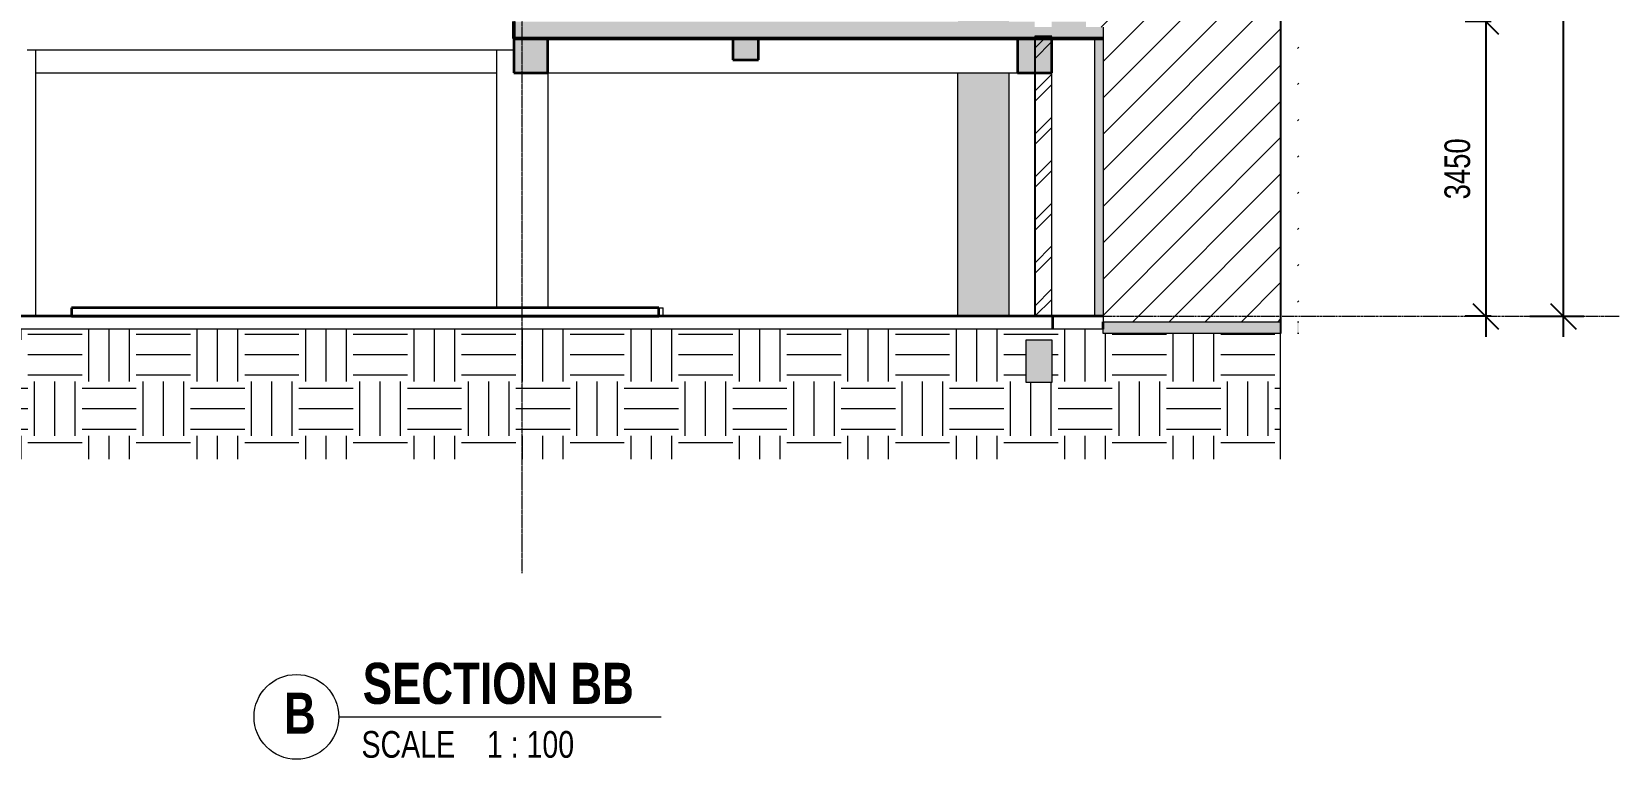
# Model space of a CAD drawing. Header units: millimetres. Extents: x -29259 to 87313, y -139821 to 46728.
# Drawn here: x 35900 to 54490, y -89086 to -80571 of the extents above; entities that cross this region are included whole.
import ezdxf

# ---------------------------------------------------------------- set-up
doc = ezdxf.new("R2010")
doc.units = ezdxf.units.MM
doc.linetypes.add('Centre', pattern=[31.75, 6.35, -4.7625, 15.875, -4.7625])
doc.linetypes.add('Grid Line', pattern=[22.225, 12.7, -3.175, 3.175, -3.175])
for name, color, linetype, lineweight in [('A-ANNO-DIMS', 211, 'Continuous', 9), ('A-DETL', 90, 'Continuous', 9), ('A-DETL-GENF', 92, 'Continuous', 9), ('A-DETL-MEDM', 33, 'Continuous', 25), ('A-DETL-THIN', 151, 'Continuous', 9), ('A-FLOR', 192, 'Continuous', 9), ('A-FLOR-LEVL', 51, 'Continuous', 9), ('A-FLOR-PATT', 8, 'Continuous', 18), ('A-WALL', 113, 'Continuous', 18), ('A-WALL-PATT', 111, 'Continuous', 18), ('G-ANNO-TTLB', 6, 'Continuous', 9), ('S-BEAM', 12, 'Continuous', 9), ('S-COLS', 52, 'Continuous', 18), ('S-FSTN', 2, 'Continuous', 9), ('S-GRID', 8, 'Continuous', 9)]:
    doc.layers.add(name, color=color, linetype=linetype, lineweight=lineweight)
doc.styles.add('Century Gothic_11', font='GOTHIC.TTF', dxfattribs={"width": 0.8, "height": 3})
doc.styles.add('Century Gothic_2', font='GOTHIC.TTF', dxfattribs={"width": 0.8, "height": 300})
doc.styles.add('Century Gothic_B_5', font='GOTHICB.TTF', dxfattribs={"width": 0.8, "height": 3.85})
doc.dimstyles.new('Diagonal_-_3mm_Century_Gothic', dxfattribs={"dimscale": 304.8, "dimtxt": 313.250481, "dimasz": 0.984252, "dimexe": 0.787402, "dimexo": 0.492126, "dimgap": 0.574147, "dimtad": 1, "dimdec": 0, "dimzin": 0, "dimdsep": 46, "dimtxsty": 'Century Gothic_2', "dimblk1": 'OBLIQUE', "dimblk2": 'OBLIQUE', "dimsah": 1, "dimcen": 0.09, "dimdle": 0.787402, "dimazin": 0, "dimtfac": 1, "dimtdec": 4, "dimtix": 1, "dimtmove": 0, "dimatfit": 3, "dimfxl": 1, "dimtvp": 1, "dimtfill": 1, "dimtolj": 1, "dimtzin": 0, "dimarcsym": 2})

# ---------------------------------------------------------------- blocks, each defined once
blk = doc.blocks.new('Family - 1063693-SECTION BB')
at = {"layer": 'S-FSTN'}
h = blk.add_hatch(dxfattribs=at)
h.set_pattern_fill('FP_7', color=256, style=0, pattern_type=2)
h.set_pattern_definition([(45, (5208.12, 6935), (-251.447, 251.447), []), (45, (5208.12, 7316), (-251.447, 251.447), [])])
h.paths.add_polyline_path([(10900, 3000), (10910, 3000), (10910, 3450), (10900, 3450), (10900, 3089)])
at = {"layer": 'S-FSTN', "color": 250}
for p, q in [((10910, 3450), (10900, 3450)), ((10900, 3450), (10900, 3000)), ((10910, 3000), (10910, 3450)), ((10900, 3000), (10910, 3000))]:
    blk.add_line(p, q, dxfattribs=at)
blk = doc.blocks.new('Roaster Building_ST_RVT2022_detached_rvt-2-SECTION BB')
at = {"layer": 'A-FLOR', "lineweight": 5}
h = blk.add_hatch(color=50, dxfattribs=at)
h.paths.add_polyline_path([(19880, -200), (19880, -65), (17800, -65), (17800, -200)])
h.paths.add_polyline_path([(20077, -200), (20092, -200), (20092, -65), (20077, -65), (20077, -150)])
at = {"layer": 'A-FLOR-PATT', "lineweight": 9}
blk.add_hatch(color=254, dxfattribs=at).paths.add_polyline_path([(15023, 3250), (17800, 3250), (17800, 3385), (17600, 3385), (17600, 3450), (17200, 3450), (17200, 3385), (17000, 3385), (17000, 3450), (10900, 3450), (10900, 3250), (14179, 3250)])
at = {"layer": 'S-BEAM', "lineweight": 5}
for points in [[(11300, 2850), (11300, 3250), (10900, 3250), (10900, 2850), (11222, 2850)], [(13465, 3000), (13765, 3000), (13765, 3250), (13465, 3250), (13465, 3243)], [(16800, 2850), (17200, 2850), (17200, 3250), (16800, 3250), (16800, 3243)], [(16900, -775), (17200, -775), (17200, -275), (16900, -275), (16900, -664)]]:
    blk.add_hatch(color=256, dxfattribs=at).paths.add_polyline_path(points)
at = {"layer": 'S-COLS', "lineweight": 5}
h = blk.add_hatch(color=50, dxfattribs=at)
h.paths.add_polyline_path([(16100, 0), (16700, 0), (16700, 2850), (16100, 2850)])
h.paths.add_polyline_path([(16700, 3450), (16700, 7565), (16100, 7565), (16100, 3450)])
h.paths.add_polyline_path([(16700, 8230), (16700, 12135), (16100, 12135), (16100, 8230), (16459, 8230)])
h.paths.add_polyline_path([(16700, 12800), (16700, 13400), (16100, 13400), (16100, 12800)])
at = {"layer": 'A-FLOR', "color": 90, "lineweight": 35}
for p, q in [((10900, 3450), (10900, 3250)), ((11300, 3250), (13465, 3250)), ((13765, 3250), (16800, 3250)), ((17200, 3250), (17800, 3250)), ((17212, 0), (-3855, 0)), ((12597, 100), (5720, 100)), ((5720, 100), (5720, 0)), ((5720, 0), (12597, 0)), ((12597, 0), (12597, 100)), ((17212, -150), (17212, 0))]:
    blk.add_line(p, q, dxfattribs=at)
at = {"layer": 'A-FLOR', "color": 250}
for p, q in [((10900, 3250), (11300, 3250)), ((13465, 3250), (13765, 3250)), ((16800, 3250), (17200, 3250)), ((12597, 100), (12648, 100)), ((12648, 0), (12648, 100))]:
    blk.add_line(p, q, dxfattribs=at)
at = {"layer": 'A-FLOR', "color": 7, "lineweight": 18}
blk.add_line((20092, -200), (20077, -200), dxfattribs=at)
at = {"layer": 'S-BEAM', "color": 90, "lineweight": 35}
for p, q in [((10900, 3250), (10900, 2850)), ((11300, 2850), (11300, 3250)), ((13465, 3250), (13465, 3000)), ((13765, 3000), (13765, 3250)), ((16800, 3250), (16800, 2850)), ((17200, 2850), (17200, 3250)), ((13465, 3000), (13765, 3000)), ((10900, 2850), (11300, 2850)), ((16800, 2850), (17200, 2850))]:
    blk.add_line(p, q, dxfattribs=at)
at = {"layer": 'S-BEAM', "color": 250}
for p, q in [((11300, 3250), (10900, 3250)), ((13765, 3250), (13465, 3250)), ((17200, 3250), (16800, 3250)), ((5200, 3120), (10900, 3120)), ((5300, 2850), (10700, 2850)), ((11300, 2850), (16800, 2850))]:
    blk.add_line(p, q, dxfattribs=at)
at = {"layer": 'S-COLS', "color": 250, "lineweight": 9}
for p, q in [((5300, 3120), (5300, 0)), ((10700, 100), (10700, 3120)), ((11300, 2850), (11300, 100)), ((16700, 0), (16700, 2850))]:
    blk.add_line(p, q, dxfattribs=at)
at = {"layer": 'S-COLS', "color": 7}
blk.add_line((16100, 0), (16100, 2850), dxfattribs=at)
at = {"layer": 'S-FSTN', "color": 250, "lineweight": 9}
blk.add_blockref('Family - 1063693-SECTION BB', (0, 0), dxfattribs=at)
blk = doc.blocks.new('Roaster Building_ST_RVT2022 _SST__rvt-2-SECTION BB')
at = {"layer": 'A-FLOR-PATT', "lineweight": 9}
blk.add_hatch(color=254, dxfattribs=at).paths.add_polyline_path([(14179, 3250), (17800, 3250), (17800, 3385), (17600, 3385), (17600, 3450), (17200, 3450), (17200, 3385), (17000, 3385), (17000, 3450), (10900, 3450), (10900, 3250), (13756, 3250)])
at = {"layer": 'S-BEAM', "lineweight": 5}
blk.add_hatch(color=9, dxfattribs=at).paths.add_polyline_path([(16900, -775), (17200, -775), (17200, -275), (16900, -275), (16900, -664)])
at = {"layer": 'A-FLOR', "color": 255, "lineweight": 50}
for p, q in [((10900, 3450), (10900, 3250)), ((10900, 3250), (17800, 3250))]:
    blk.add_line(p, q, dxfattribs=at)
at = {"layer": 'A-FLOR', "color": 90, "lineweight": 35}
for p, q in [((17800, 0), (-3855, 0)), ((17800, -150), (17800, -65))]:
    blk.add_line(p, q, dxfattribs=at)
blk = doc.blocks.new('M_Break Line - M_Break Line-765735-SECTION BB')
at = {"layer": 'A-DETL-MEDM'}
for p, q in [((19880, 8990), (19880, 6854)), ((19880, 6854), (19767, 6829)), ((19767, 6829), (19993, 6781)), ((19993, 6781), (19880, 6756)), ((19880, 6756), (19880, -200))]:
    blk.add_line(p, q, dxfattribs=at)
blk = doc.blocks.new('_Oblique')
at = {"color": 0, "linetype": 'ByBlock', "lineweight": -2}
blk.add_line((-0.5, -0.5), (0.5, 0.5), dxfattribs=at)
blk = doc.blocks.new('*D833')
at = {"layer": 'A-ANNO-DIMS', "color": 0, "lineweight": -2, "transparency": 16777216}
for p, q in [((53835, -70861), (53835, -84141)), ((53444, -71101), (54075, -71101)), ((53444, -83901), (54075, -83901))]:
    blk.add_line(p, q, dxfattribs=at)
at = {"layer": 'Defpoints', "color": 0, "transparency": 16777216}
for p in [(53294, -71101), (53294, -83901), (53835, -83901)]:
    blk.add_point(p, dxfattribs=at)
at = {"layer": 'A-ANNO-DIMS', "color": 0, "lineweight": -2, "transparency": 16777216, "xscale": 299.9999999999999, "yscale": 299.9999999999999, "zscale": 299.9999999999999}
for p, rotation in [((53835, -71101), 90), ((53835, -83901), 270)]:
    blk.add_blockref('_Oblique', p, dxfattribs=dict(at, rotation=rotation))
at = {"layer": 'A-ANNO-DIMS', "color": 0, "transparency": 16777216, "insert": (53502, -77501), "char_height": 300, "width": 1103.84, "attachment_point": 5, "rotation": 90, "style": 'Century Gothic_2', "bg_fill": 3, "box_fill_scale": 1.1, "bg_fill_color": 256, "bg_fill_true_color": 13158600, "bg_fill_transparency": 0}
blk.add_mtext('\\A1;12800', dxfattribs=at)
blk = doc.blocks.new('*D835')
at = {"layer": 'A-ANNO-DIMS', "color": 0, "lineweight": -2, "transparency": 16777216}
for p, q in [((52927, -75431), (52927, -80691)), ((52989, -75671), (52687, -75671)), ((52989, -80451), (52687, -80451))]:
    blk.add_line(p, q, dxfattribs=at)
at = {"layer": 'Defpoints', "color": 0, "transparency": 16777216}
for p in [(53139, -75671), (52927, -80451), (53139, -80451)]:
    blk.add_point(p, dxfattribs=at)
at = {"layer": 'A-ANNO-DIMS', "color": 0, "lineweight": -2, "transparency": 16777216, "xscale": 299.9999999999999, "yscale": 299.9999999999999, "zscale": 299.9999999999999}
for p, rotation in [((52927, -75671), 90), ((52927, -80451), 270)]:
    blk.add_blockref('_Oblique', p, dxfattribs=dict(at, rotation=rotation))
at = {"layer": 'A-ANNO-DIMS', "color": 0, "transparency": 16777216, "insert": (52595, -78061), "char_height": 300, "width": 883.07, "attachment_point": 5, "rotation": 90, "style": 'Century Gothic_2', "bg_fill": 3, "box_fill_scale": 1.1, "bg_fill_color": 256, "bg_fill_true_color": 13158600, "bg_fill_transparency": 0}
blk.add_mtext('\\A1;4780', dxfattribs=at)
blk = doc.blocks.new('*D836')
at = {"layer": 'A-ANNO-DIMS', "color": 0, "lineweight": -2, "transparency": 16777216}
for p, q in [((52927, -80211), (52927, -84141)), ((52989, -80451), (52687, -80451)), ((52989, -83901), (52687, -83901))]:
    blk.add_line(p, q, dxfattribs=at)
at = {"layer": 'Defpoints', "color": 0, "transparency": 16777216}
for p in [(53139, -80451), (52927, -83901), (53139, -83901)]:
    blk.add_point(p, dxfattribs=at)
at = {"layer": 'A-ANNO-DIMS', "color": 0, "lineweight": -2, "transparency": 16777216, "xscale": 299.9999999999999, "yscale": 299.9999999999999, "zscale": 299.9999999999999}
for p, rotation in [((52927, -80451), 90), ((52927, -83901), 270)]:
    blk.add_blockref('_Oblique', p, dxfattribs=dict(at, rotation=rotation))
at = {"layer": 'A-ANNO-DIMS', "color": 0, "transparency": 16777216, "insert": (52595, -82176), "char_height": 300, "width": 883.07, "attachment_point": 5, "rotation": 90, "style": 'Century Gothic_2', "bg_fill": 3, "box_fill_scale": 1.1, "bg_fill_color": 256, "bg_fill_true_color": 13158600, "bg_fill_transparency": 0}
blk.add_mtext('\\A1;3450', dxfattribs=at)
blk = doc.blocks.new('Viewport - M_View Title-684662-SECTION - A _ B')
at = {"layer": 'G-ANNO-TTLB'}
blk.add_circle((-4.06, 0), 3.97, dxfattribs=at)

msp = doc.modelspace()

# ---------------------------------------------------------------- hatches: boundary and pattern name
at = {"layer": 'A-DETL-GENF'}
h = msp.add_hatch(dxfattribs=at)
h.set_pattern_fill('FP_10', color=10, style=0, pattern_type=2)
h.set_pattern_definition([(45, (35852.66, -76966.47), (-212.132, 212.132), [])])
h.paths.add_polyline_path([(50524.5, -83966.5), (50524.5, -77145.4), (50637.3, -77120.9), (50411.7, -77072), (50524.5, -77047.5), (50524.5, -74911.5), (48244.5, -74911.5), (48244.5, -80516.5), (48444.5, -80516.5), (48444.5, -83966.5)])
h.paths.add_polyline_path([(50721.3, -83966.5), (50736.2, -83966.5), (50736.2, -74911.5), (50721.3, -74911.5), (50721.3, -83899.6)])
h = msp.add_hatch(dxfattribs=at)
h.set_pattern_fill('FP_11', color=55, style=0, pattern_type=2)
h.set_pattern_definition([(0, (35852.66, -76966.47), (635, 635), [635, -635]), (0, (35852.66, -76728.34), (635, 635), [635, -635]), (0, (35852.66, -76490.2), (635, 635), [635, -635]), (90, (35932.03, -76410.84), (-635, 635), [635, -635]), (90, (36170.16, -76410.84), (-635, 635), [635, -635]), (90, (36408.3, -76410.84), (-635, 635), [635, -635])])
h.paths.add_polyline_path([(27616.2, -85572.4), (50524.5, -85572.4), (50524.5, -84101.5), (48444.5, -84101.5), (48444.5, -84051.5), (27089.4, -84051.5), (27089.4, -84551.5), (26789.4, -84551.5), (26789.4, -85572.4), (27165.1, -85572.4)])
h.paths.add_polyline_path([(47544.4, -84676.5), (47544.4, -84176.5), (47844.4, -84176.5), (47844.4, -84676.5)])
h.paths.add_polyline_path([(30444.5, -84676.5), (30444.5, -84176.5), (30744.5, -84176.5), (30744.5, -84676.5), (30463, -84676.5)])
h.paths.add_polyline_path([(35794.5, -84676.5), (35494.5, -84676.5), (35494.5, -84176.5), (35794.5, -84176.5)])
at = {"layer": 'A-WALL', "lineweight": 9}
msp.add_hatch(color=10, dxfattribs=at).paths.add_polyline_path([(48344.5, -83901.5), (48444.5, -83901.5), (48444.5, -80651.5), (48344.5, -80651.5), (48344.5, -83115.4)])
at = {"layer": 'A-WALL-PATT', "lineweight": 9}
h = msp.add_hatch(dxfattribs=at)
h.set_pattern_fill('FP_7', color=256, style=0, pattern_type=2)
h.set_pattern_definition([(45, (35852.66, -76966.47), (-251.447, 251.447), []), (45, (35852.66, -76585.47), (-251.447, 251.447), [])])
h.paths.add_polyline_path([(47644.4, -83901.5), (47844.4, -83901.5), (47844.4, -80626.5), (47644.4, -80626.5), (47644.4, -83115.4)])

# ---------------------------------------------------------------- linework, layer by layer
at = {"layer": 'A-DETL'}
for p, q in [((48444.5, -83966.5), (50524.5, -83966.5)), ((50721.3, -83966.5), (50736.2, -83966.5))]:
    msp.add_line(p, q, dxfattribs=at)
at = {"layer": 'A-DETL-THIN'}
for p, q in [((47844.4, -83901.5), (47844.4, -80626.5)), ((48444.5, -80516.5), (48444.5, -83966.5)), ((41494.4, -84051.5), (27089.4, -84051.5)), ((41794.4, -84051.5), (41494.4, -84051.5)), ((47544.4, -84051.5), (41794.4, -84051.5)), ((48444.5, -84051.5), (47544.4, -84051.5)), ((47544.4, -84676.5), (47544.4, -84176.5)), ((47544.4, -84176.5), (47844.4, -84176.5)), ((47844.4, -84176.5), (47844.4, -84676.5)), ((48444.5, -84101.5), (48444.5, -84051.5)), ((50524.5, -84101.5), (48444.5, -84101.5)), ((50524.5, -85572.4), (50524.5, -84101.5)), ((47844.4, -84676.5), (47544.4, -84676.5))]:
    msp.add_line(p, q, dxfattribs=at)
at = {"layer": 'A-FLOR-LEVL', "linetype": 'Centre'}
msp.add_line((25670, -83901.5), (54489.9, -83901.5), dxfattribs=at)
at = {"layer": 'A-WALL', "lineweight": 25}
for p, q in [((47644.4, -80626.5), (47644.4, -83901.5)), ((47844.4, -80626.5), (47644.4, -80626.5)), ((47644.4, -83901.5), (47844.4, -83901.5))]:
    msp.add_line(p, q, dxfattribs=at)
at = {"layer": 'A-WALL', "color": 7}
msp.add_line((48344.5, -80651.5), (48344.5, -83901.5), dxfattribs=at)
at = {"layer": 'G-ANNO-TTLB'}
msp.add_line((39506.1, -88590.1), (43269.9, -88590.1), dxfattribs=at)
at = {"layer": 'S-GRID', "linetype": 'Grid Line'}
msp.add_line((41644.4, -86909.8), (41644.4, -58378.3), dxfattribs=at)

# ---------------------------------------------------------------- block references
at = {"color": 50, "lineweight": 5}
for name in ['Roaster Building_ST_RVT2022_detached_rvt-2-SECTION BB', 'Roaster Building_ST_RVT2022 _SST__rvt-2-SECTION BB']:
    msp.add_blockref(name, (30644.5, -83901.5), dxfattribs=at)
at = {"layer": 'A-DETL-GENF'}
msp.add_blockref('M_Break Line - M_Break Line-765735-SECTION BB', (30644.5, -83901.5), dxfattribs=at)
at = {"layer": 'G-ANNO-TTLB', "xscale": 125, "yscale": 125, "zscale": 125}
msp.add_blockref('Viewport - M_View Title-684662-SECTION - A _ B', (39506.1, -88590.1), dxfattribs=at)

# ---------------------------------------------------------------- texts
at = {"layer": 'G-ANNO-TTLB', "attachment_point": 1}
for s, insert, char_height, width, style in [('SECTION BB', (39775.2, -87957.2), 481.25, 3543.459, 'Century Gothic_B_5'), ('\\fCentury Gothic|b1|i0|c0|p34|;\\W.8;B', (38853.7, -88307.3), 481.25, 368.776, 'Century Gothic_B_5'), ('SCALE    1 : 100', (39761.2, -88756), 312.5, 3030.379, 'Century Gothic_11')]:
    msp.add_mtext(s, dxfattribs=dict(at, insert=insert, char_height=char_height, width=width, style=style))

# ---------------------------------------------------------------- dimensions: what is measured, and where the dimension line sits
at = {"layer": 'A-ANNO-DIMS'}
dim = msp.add_linear_dim(base=(52927.1, -80451.5), p1=(53139.2, -75671.5), p2=(53139.2, -80451.5), angle=90, dimstyle='Diagonal_-_3mm_Century_Gothic', override={"dimpost": '<>', "dimfxl": 4780}, dxfattribs=at)
dim.commit()
dim.dimension.update_dxf_attribs({"geometry": '*D835', "text_midpoint": (52594.6, -78061.5)})

# ---------------------------------------------------------------- next in the draw order: dimensions: what is measured, and where the dimension line sits
for base, p1, p2, override, picture, middle in [((53834.9, -83901.5), (53294.1, -71101.5), (53294.1, -83901.5), {"dimpost": '<>', "dimfxl": 12800}, '*D833', (53502.3, -77501.5)), ((52927.1, -83901.5), (53139.2, -80451.5), (53139.2, -83901.5), {"dimpost": '<>', "dimfxl": 3450}, '*D836', (52594.6, -82176.5))]:
    dim = msp.add_linear_dim(base=base, p1=p1, p2=p2, angle=90, dimstyle='Diagonal_-_3mm_Century_Gothic', override=override, dxfattribs=at)
    dim.commit()
    dim.dimension.update_dxf_attribs({"geometry": picture, "text_midpoint": middle})

doc.saveas('drawing.dxf')
